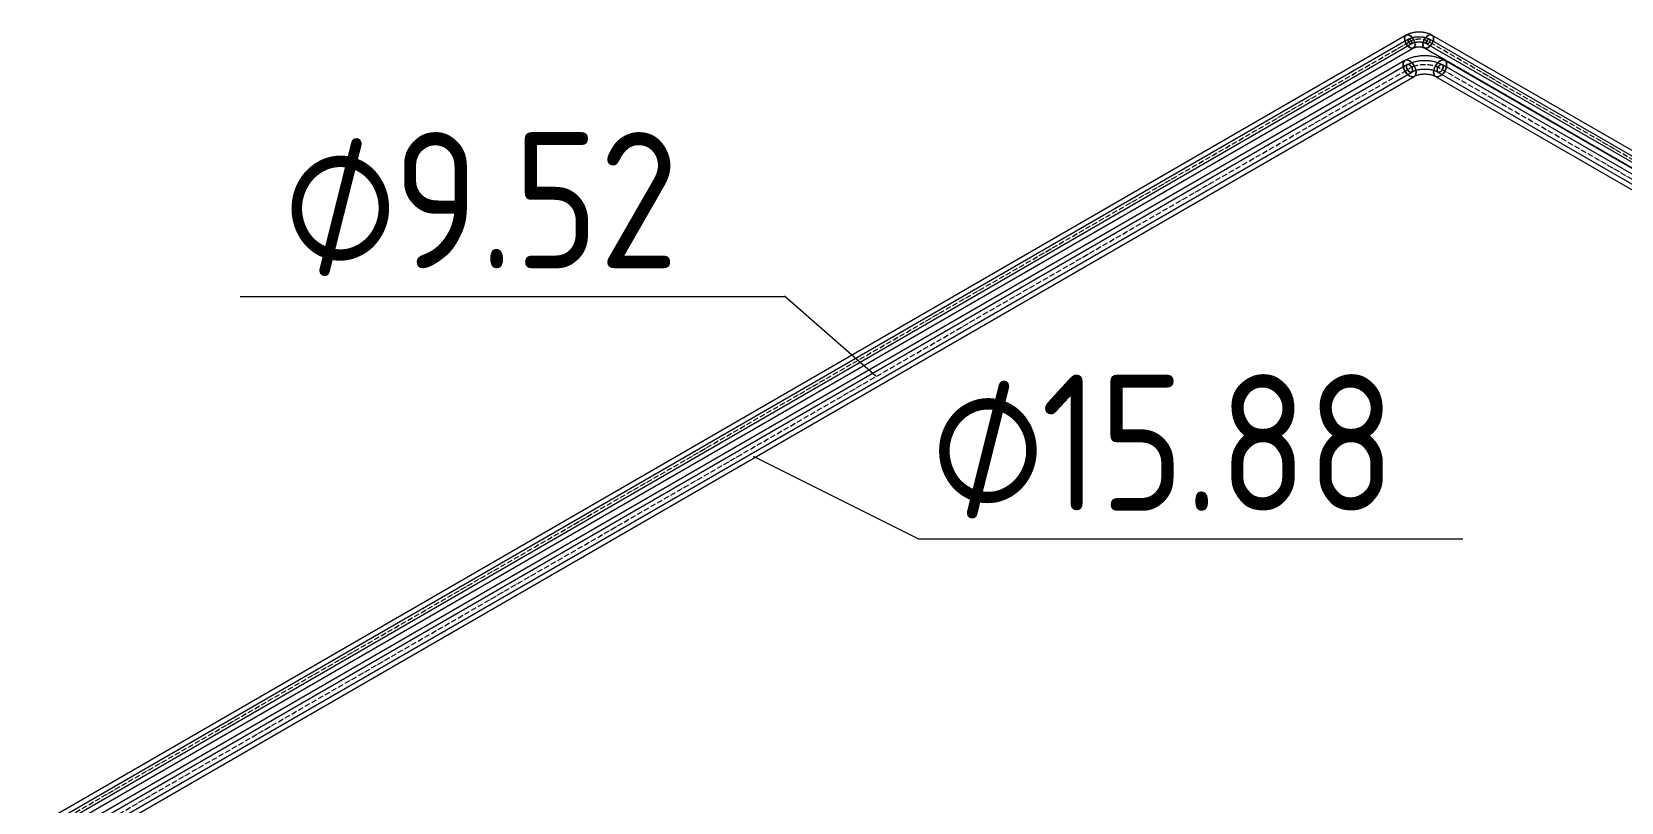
# Model space of a CAD drawing. Header units: millimetres. Extents: x -88595 to 880822, y -1054509 to -148035.
# Drawn here: x 387470 to 390390, y -324765 to -323351 of the extents above; entities that cross this region are included whole.
import ezdxf

# ---------------------------------------------------------------- set-up
doc = ezdxf.new("R2010")
doc.units = ezdxf.units.MM
doc.linetypes.add('$12$ADSK_Осевая', pattern=[14, 10, -2, 0, -2])
doc.linetypes.add('$13$ADSK_Осевая', pattern=[14, 10, -2, 0, -2])
for name, color, linetype, lineweight in [('Изоляция', 7, 'Continuous', 18), ('Марки', 7, 'Continuous', 20), ('Трубопровод', 7, 'Continuous', 18), ('Трубопроводы', 7, 'Continuous', 18)]:
    doc.layers.add(name, color=color, linetype=linetype, lineweight=lineweight)
doc.styles.add('$10$GOST Common', font='GOST_Common.ttf', dxfattribs={"width": 0.9, "height": 250})
doc.styles.add('$6$GOST Common_1', font='GOST_Common.ttf', dxfattribs={"width": 0.9, "height": 250})

# ---------------------------------------------------------------- blocks, each defined once
blk = doc.blocks.new('$0$ADSK_МедьПайка_Отвод-гнутая труба - Отвод _гнутая труба_-V135-В_ОВ3_1')
at = {"layer": 'Трубопроводы', "color": 134, "true_color": 0x00a6a6}
for points in [[(20741.7, 10777, 0), (20741.6, 10778.8, 0), (20741, 10780.7, 0), (20740.1, 10782.6, 0), (20738.9, 10784.3, 0), (20737.6, 10785.7, 0), (20736.1, 10786.8, 0), (20734.7, 10787.4, 0), (20733.3, 10787.5, 0), (20732.2, 10787.1, 0), (20731.3, 10786.3, 0), (20730.7, 10785.1, 0), (20730.5, 10783.5, 0)], [(20730.5, 10783.5, 0), (20730.7, 10781.7, 0), (20731.3, 10779.8, 0), (20732.2, 10778, 0), (20733.3, 10776.3, 0), (20734.7, 10774.8, 0), (20736.1, 10773.8, 0), (20737.6, 10773.2, 0), (20738.9, 10773, 0), (20740.1, 10773.4, 0), (20741, 10774.2, 0), (20741.6, 10775.5, 0), (20741.7, 10777, 0)], [(20732.2, 10787.1, 0), (20733.5, 10787.9, 0), (20735, 10788.6, 0), (20736.4, 10789.3, 0), (20737.9, 10790, 0), (20739.4, 10790.6, 0), (20741, 10791.2, 0), (20742.6, 10791.7, 0), (20744.2, 10792.2, 0), (20745.8, 10792.6, 0), (20747.5, 10793, 0), (20749.1, 10793.4, 0), (20750.8, 10793.7, 0), (20752.6, 10794, 0), (20754.3, 10794.3, 0), (20756, 10794.5, 0), (20757.8, 10794.7, 0), (20759.5, 10794.8, 0), (20761.3, 10794.9, 0), (20763.1, 10794.9, 0), (20764.8, 10794.9, 0), (20766.6, 10794.9, 0), (20768.4, 10794.8, 0), (20770.1, 10794.7, 0), (20771.9, 10794.5, 0), (20773.6, 10794.3, 0), (20775.4, 10794.1, 0), (20777.1, 10793.8, 0), (20778.8, 10793.5, 0), (20780.5, 10793.1, 0), (20782.1, 10792.7, 0), (20783.8, 10792.3, 0), (20785.4, 10791.8, 0), (20787, 10791.3, 0), (20788.6, 10790.7, 0), (20790.1, 10790.1, 0), (20791.6, 10789.5, 0), (20793.1, 10788.8, 0), (20794.5, 10788.1, 0), (20795.9, 10787.4, 0), (20796.2, 10787.1, 0)], [(20740.1, 10773.4, 0), (20741, 10773.9, 0), (20742, 10774.4, 0), (20743, 10774.9, 0), (20744, 10775.3, 0), (20745.1, 10775.8, 0), (20746.2, 10776.2, 0), (20747.4, 10776.6, 0), (20748.6, 10776.9, 0), (20749.8, 10777.3, 0), (20751.1, 10777.6, 0), (20752.4, 10777.9, 0), (20753.7, 10778.1, 0), (20755, 10778.3, 0), (20756.4, 10778.5, 0), (20757.7, 10778.7, 0), (20759.1, 10778.8, 0), (20760.5, 10778.9, 0), (20761.9, 10779, 0), (20763.3, 10779, 0), (20764.7, 10779, 0), (20766.1, 10779, 0), (20767.5, 10779, 0), (20768.9, 10778.9, 0), (20770.3, 10778.7, 0), (20771.7, 10778.6, 0), (20773, 10778.4, 0), (20774.4, 10778.2, 0), (20775.7, 10777.9, 0), (20777, 10777.7, 0), (20778.2, 10777.3, 0), (20779.5, 10777, 0), (20780.7, 10776.7, 0), (20781.9, 10776.3, 0), (20783, 10775.9, 0), (20784.1, 10775.4, 0), (20785.2, 10775, 0), (20786.2, 10774.5, 0), (20787.1, 10774, 0), (20788.1, 10773.5, 0), (20788.3, 10773.4, 0)], [(20797.9, 10783.5, 0), (20797.7, 10785.1, 0), (20797.1, 10786.3, 0), (20796.2, 10787.1, 0), (20795.1, 10787.5, 0), (20793.7, 10787.4, 0), (20792.3, 10786.8, 0), (20790.8, 10785.7, 0), (20789.5, 10784.3, 0), (20788.3, 10782.6, 0), (20787.4, 10780.7, 0), (20786.9, 10778.8, 0), (20786.7, 10777, 0)], [(20786.7, 10777, 0), (20786.9, 10775.5, 0), (20787.4, 10774.2, 0), (20788.3, 10773.4, 0), (20789.5, 10773, 0), (20790.8, 10773.2, 0), (20792.3, 10773.8, 0), (20793.7, 10774.8, 0), (20795.1, 10776.3, 0), (20796.2, 10778, 0), (20797.1, 10779.8, 0), (20797.7, 10781.7, 0), (20797.9, 10783.5, 0)]]:
    blk.add_polyline3d(points, dxfattribs=at)
blk = doc.blocks.new('$0$ADSK_МедьПайка_Отвод-гнутая труба - Отвод _гнутая труба_-V137-В_ОВ3_1')
at = {"layer": 'Трубопроводы', "color": 190, "true_color": 0x8000ff}
for points in [[(20740.1, 10827.7, 0), (20740, 10828.8, 0), (20739.7, 10829.9, 0), (20739.1, 10831, 0), (20738.4, 10832, 0), (20737.6, 10832.9, 0), (20736.8, 10833.5, 0), (20735.9, 10833.9, 0), (20735.1, 10834, 0), (20734.4, 10833.8, 0), (20733.9, 10833.3, 0), (20733.5, 10832.5, 0), (20733.4, 10831.6, 0)], [(20733.4, 10831.6, 0), (20733.5, 10830.5, 0), (20733.9, 10829.4, 0), (20734.4, 10828.3, 0), (20735.1, 10827.2, 0), (20735.9, 10826.4, 0), (20736.8, 10825.7, 0), (20737.6, 10825.4, 0), (20738.4, 10825.3, 0), (20739.1, 10825.5, 0), (20739.7, 10826, 0), (20740, 10826.7, 0), (20740.1, 10827.7, 0)], [(20734.4, 10833.8, 0), (20735.2, 10834.2, 0), (20736.1, 10834.6, 0), (20736.9, 10835.1, 0), (20737.8, 10835.4, 0), (20738.7, 10835.8, 0), (20739.7, 10836.2, 0), (20740.6, 10836.5, 0), (20741.6, 10836.8, 0), (20742.6, 10837, 0), (20743.6, 10837.3, 0), (20744.6, 10837.5, 0), (20745.6, 10837.7, 0), (20746.6, 10837.9, 0), (20747.7, 10838, 0), (20748.7, 10838.2, 0), (20749.7, 10838.3, 0), (20750.8, 10838.3, 0), (20751.9, 10838.4, 0), (20752.9, 10838.4, 0), (20754, 10838.4, 0), (20755, 10838.4, 0), (20756.1, 10838.3, 0), (20757.2, 10838.3, 0), (20758.2, 10838.2, 0), (20759.3, 10838.1, 0), (20760.3, 10837.9, 0), (20761.3, 10837.8, 0), (20762.3, 10837.6, 0), (20763.4, 10837.3, 0), (20764.4, 10837.1, 0), (20765.3, 10836.8, 0), (20766.3, 10836.6, 0), (20767.3, 10836.2, 0), (20768.2, 10835.9, 0), (20769.1, 10835.5, 0), (20770, 10835.2, 0), (20770.9, 10834.8, 0), (20771.7, 10834.3, 0), (20772.6, 10833.9, 0), (20772.8, 10833.8, 0)], [(20773.8, 10831.6, 0), (20773.7, 10832.5, 0), (20773.3, 10833.3, 0), (20772.8, 10833.8, 0), (20772.1, 10834, 0), (20771.3, 10833.9, 0), (20770.4, 10833.5, 0), (20769.6, 10832.9, 0), (20768.7, 10832, 0), (20768, 10831, 0), (20767.5, 10829.9, 0), (20767.2, 10828.8, 0), (20767.1, 10827.7, 0)], [(20767.1, 10827.7, 0), (20767.2, 10826.7, 0), (20767.5, 10826, 0), (20768, 10825.5, 0), (20768.7, 10825.3, 0), (20769.6, 10825.4, 0), (20770.4, 10825.7, 0), (20771.3, 10826.4, 0), (20772.1, 10827.2, 0), (20772.8, 10828.3, 0), (20773.3, 10829.4, 0), (20773.7, 10830.5, 0), (20773.8, 10831.6, 0)], [(20739.1, 10825.5, 0), (20739.7, 10825.8, 0), (20740.3, 10826.1, 0), (20740.9, 10826.4, 0), (20741.5, 10826.7, 0), (20742.1, 10826.9, 0), (20742.8, 10827.2, 0), (20743.5, 10827.4, 0), (20744.2, 10827.6, 0), (20745, 10827.8, 0), (20745.7, 10828, 0), (20746.5, 10828.2, 0), (20747.3, 10828.3, 0), (20748.1, 10828.5, 0), (20748.9, 10828.6, 0), (20749.7, 10828.7, 0), (20750.5, 10828.8, 0), (20751.4, 10828.8, 0), (20752.2, 10828.9, 0), (20753.1, 10828.9, 0), (20753.9, 10828.9, 0), (20754.7, 10828.9, 0), (20755.6, 10828.8, 0), (20756.4, 10828.8, 0), (20757.2, 10828.7, 0), (20758.1, 10828.6, 0), (20758.9, 10828.5, 0), (20759.7, 10828.4, 0), (20760.5, 10828.2, 0), (20761.3, 10828.1, 0), (20762, 10827.9, 0), (20762.8, 10827.7, 0), (20763.5, 10827.5, 0), (20764.2, 10827.2, 0), (20764.9, 10827, 0), (20765.5, 10826.7, 0), (20766.2, 10826.5, 0), (20766.8, 10826.2, 0), (20767.3, 10825.9, 0), (20767.9, 10825.6, 0), (20768, 10825.5, 0)]]:
    blk.add_polyline3d(points, dxfattribs=at)
blk = doc.blocks.new('$0$ADSK_M_Трубы - Диаметр_10-3265709-В_ОВ3_1')
at = {"layer": 'Марки'}
blk.add_line((-18838.4, 4128.3), (-17838.4, 4128.3), dxfattribs=at)

msp = doc.modelspace()

# ---------------------------------------------------------------- linework, layer by layer
at = {"layer": 'Изоляция', "color": 190, "true_color": 0x8000ff}
for p, q in [((389994.8, -323356.4), (387470.2, -324813.9)), ((392274.1, -324645), (390042.2, -323356.4)), ((387486.6, -324836.2), (390008.5, -323380.2)), ((390028.4, -323380.2), (392263, -324670.4))]:
    msp.add_line(p, q, dxfattribs=at)
at = {"layer": 'Изоляция', "color": 134, "true_color": 0x00a6a6}
for p, q in [((389992.5, -323403), (387487.7, -324849.1)), ((392284.8, -324684.2), (390065.6, -323403)), ((387504.7, -324878.5), (390009.5, -323432.3)), ((390048.7, -323432.3), (392270.6, -324715.2))]:
    msp.add_line(p, q, dxfattribs=at)
at = {"layer": 'Изоляция', "color": 190, "true_color": 0x8000ff}
for points in [[(390001.6, -323357.1, 0), (389999.5, -323356.1, 0), (389997.4, -323355.7, 0), (389995.6, -323356, 0), (389994, -323356.9, 0), (389992.9, -323358.4, 0), (389992.1, -323360.3, 0), (389991.9, -323362.7, 0)], [(389991.9, -323362.7, 0), (389992.2, -323360, 0), (389993.2, -323357.8, 0), (389994.8, -323356.4, 0), (389996.8, -323355.8, 0), (389999.1, -323356, 0), (390001.6, -323357.1, 0)], [(390001.6, -323379.5, 0), (389999.1, -323377.7, 0), (389996.8, -323375.2, 0), (389994.8, -323372.3, 0), (389993.2, -323369, 0), (389992.2, -323365.8, 0), (389991.9, -323362.7, 0)], [(389991.9, -323362.7, 0), (389992.1, -323365.3, 0), (389992.9, -323368.1, 0), (389994, -323370.9, 0), (389995.6, -323373.6, 0), (389997.4, -323376, 0), (389999.5, -323378, 0), (390001.6, -323379.5, 0)], [(389994.8, -323356.4, 0), (389995.9, -323355.8, 0), (389997, -323355.2, 0), (389998.1, -323354.7, 0), (389999.2, -323354.2, 0), (390000.4, -323353.7, 0), (390001.6, -323353.3, 0), (390002.8, -323352.9, 0), (390004, -323352.5, 0), (390005.2, -323352.2, 0), (390006.4, -323351.9, 0), (390007.6, -323351.6, 0), (390008.8, -323351.4, 0), (390010.1, -323351.2, 0), (390011.3, -323351, 0), (390012.6, -323350.8, 0), (390013.9, -323350.7, 0), (390015.1, -323350.6, 0), (390016.4, -323350.5, 0), (390017.7, -323350.5, 0), (390018.9, -323350.5, 0), (390020.2, -323350.5, 0), (390021.5, -323350.6, 0), (390022.7, -323350.7, 0), (390024, -323350.8, 0), (390025.3, -323350.9, 0), (390026.5, -323351.1, 0), (390027.7, -323351.3, 0), (390029, -323351.5, 0), (390030.2, -323351.8, 0), (390031.4, -323352.1, 0), (390032.7, -323352.4, 0), (390033.9, -323352.8, 0), (390035, -323353.2, 0), (390036.2, -323353.6, 0), (390037.4, -323354, 0), (390038.5, -323354.5, 0), (390039.7, -323355.1, 0), (390040.8, -323355.6, 0), (390041.9, -323356.2, 0), (390042.2, -323356.4, 0)], [(390001.6, -323357.1, 0), (390004.2, -323358.9, 0), (390006.5, -323361.4, 0), (390008.5, -323364.3, 0), (390010.1, -323367.5, 0), (390011, -323370.8, 0), (390011.4, -323373.9, 0)], [(390011.4, -323373.9, 0), (390011.1, -323371.3, 0), (390010.4, -323368.5, 0), (390009.2, -323365.7, 0), (390007.7, -323363, 0), (390005.9, -323360.6, 0), (390003.8, -323358.6, 0), (390001.6, -323357.1, 0)], [(390035.3, -323357.1, 0), (390032.8, -323358.9, 0), (390030.4, -323361.4, 0), (390028.4, -323364.3, 0), (390026.9, -323367.5, 0), (390025.9, -323370.8, 0), (390025.6, -323373.9, 0)], [(390025.6, -323373.9, 0), (390025.9, -323370.8, 0), (390026.9, -323367.5, 0), (390028.4, -323364.3, 0), (390030.4, -323361.4, 0), (390032.8, -323358.9, 0), (390035.3, -323357.1, 0)], [(390045, -323362.7, 0), (390044.7, -323360, 0), (390043.7, -323357.8, 0), (390042.2, -323356.4, 0), (390040.2, -323355.8, 0), (390037.8, -323356, 0), (390035.3, -323357.1, 0)], [(390035.3, -323357.1, 0), (390037.8, -323356, 0), (390040.2, -323355.8, 0), (390042.2, -323356.4, 0), (390043.7, -323357.8, 0), (390044.7, -323360, 0), (390045, -323362.7, 0)], [(390035.3, -323379.5, 0), (390037.8, -323377.7, 0), (390040.2, -323375.2, 0), (390042.2, -323372.3, 0), (390043.7, -323369, 0), (390044.7, -323365.8, 0), (390045, -323362.7, 0)], [(390045, -323362.7, 0), (390044.7, -323365.8, 0), (390043.7, -323369, 0), (390042.2, -323372.3, 0), (390040.2, -323375.2, 0), (390037.8, -323377.7, 0), (390035.3, -323379.5, 0)], [(390011.4, -323373.9, 0), (390011, -323376.6, 0), (390010.1, -323378.8, 0), (390008.5, -323380.2, 0), (390006.5, -323380.8, 0), (390004.2, -323380.6, 0), (390001.6, -323379.5, 0)], [(390001.6, -323379.5, 0), (390003.8, -323380.5, 0), (390005.9, -323380.9, 0), (390007.7, -323380.6, 0), (390009.2, -323379.7, 0), (390010.4, -323378.2, 0), (390011.1, -323376.3, 0), (390011.4, -323373.9, 0)], [(390008.5, -323380.2, 0), (390008.8, -323380.1, 0), (390009.1, -323379.9, 0), (390009.4, -323379.7, 0), (390009.8, -323379.6, 0), (390010.2, -323379.4, 0), (390010.7, -323379.2, 0), (390011.1, -323379.1, 0), (390011.6, -323378.9, 0), (390012.1, -323378.8, 0), (390012.7, -323378.7, 0), (390013.2, -323378.6, 0), (390013.8, -323378.4, 0), (390014.4, -323378.3, 0), (390015, -323378.3, 0), (390015.6, -323378.2, 0), (390016.2, -323378.1, 0), (390016.8, -323378.1, 0), (390017.4, -323378, 0), (390018.1, -323378, 0), (390018.7, -323378, 0), (390019.3, -323378, 0), (390020, -323378.1, 0), (390020.6, -323378.1, 0), (390021.2, -323378.2, 0), (390021.8, -323378.2, 0), (390022.4, -323378.3, 0), (390023, -323378.4, 0), (390023.6, -323378.5, 0), (390024.1, -323378.6, 0), (390024.7, -323378.8, 0), (390025.2, -323378.9, 0), (390025.7, -323379.1, 0), (390026.1, -323379.2, 0), (390026.6, -323379.4, 0), (390027, -323379.5, 0), (390027.4, -323379.7, 0), (390027.7, -323379.9, 0), (390028.1, -323380, 0), (390028.3, -323380.2, 0), (390028.4, -323380.2, 0)], [(390025.6, -323373.9, 0), (390025.9, -323376.6, 0), (390026.9, -323378.8, 0), (390028.4, -323380.2, 0), (390030.4, -323380.8, 0), (390032.8, -323380.6, 0), (390035.3, -323379.5, 0)], [(390035.3, -323379.5, 0), (390032.8, -323380.6, 0), (390030.4, -323380.8, 0), (390028.4, -323380.2, 0), (390026.9, -323378.8, 0), (390025.9, -323376.6, 0), (390025.6, -323373.9, 0)]]:
    msp.add_polyline3d(points, dxfattribs=at)
at = {"layer": 'Изоляция', "color": 134, "true_color": 0x00a6a6}
for points in [[(389992.5, -323403, 0), (389994.2, -323402.1, 0), (389995.9, -323401.2, 0), (389997.6, -323400.4, 0), (389999.3, -323399.6, 0), (390001.1, -323398.9, 0), (390002.9, -323398.3, 0), (390004.7, -323397.7, 0), (390006.5, -323397.1, 0), (390008.4, -323396.6, 0), (390010.3, -323396.1, 0), (390012.2, -323395.7, 0), (390014.1, -323395.3, 0), (390016, -323395, 0), (390018, -323394.7, 0), (390019.9, -323394.5, 0), (390021.9, -323394.3, 0), (390023.9, -323394.2, 0), (390025.8, -323394.1, 0), (390027.8, -323394, 0), (390029.8, -323394, 0), (390031.8, -323394, 0), (390033.7, -323394.1, 0), (390035.7, -323394.3, 0), (390037.7, -323394.4, 0), (390039.6, -323394.7, 0), (390041.6, -323394.9, 0), (390043.5, -323395.2, 0), (390045.4, -323395.6, 0), (390047.3, -323396, 0), (390049.2, -323396.5, 0), (390051.1, -323397, 0), (390053, -323397.5, 0), (390054.8, -323398.1, 0), (390056.6, -323398.8, 0), (390058.4, -323399.4, 0), (390060.1, -323400.2, 0), (390061.8, -323401, 0), (390063.5, -323401.8, 0), (390065.2, -323402.7, 0), (390065.6, -323403, 0)], [(389989, -323410.7, 0), (389989.4, -323407.4, 0), (389990.6, -323404.7, 0), (389992.5, -323403, 0), (389995, -323402.2, 0), (389997.9, -323402.5, 0), (390001, -323403.8, 0)], [(390001, -323403.8, 0), (389998.3, -323402.6, 0), (389995.8, -323402.2, 0), (389993.5, -323402.5, 0), (389991.6, -323403.6, 0), (389990.2, -323405.4, 0), (389989.3, -323407.8, 0), (389989, -323410.7, 0)], [(390001, -323431.5, 0), (389997.9, -323429.2, 0), (389995, -323426.2, 0), (389992.5, -323422.5, 0), (389990.6, -323418.6, 0), (389989.4, -323414.6, 0), (389989, -323410.7, 0)], [(389989, -323410.7, 0), (389989.3, -323414, 0), (389990.2, -323417.4, 0), (389991.6, -323420.9, 0), (389993.5, -323424.2, 0), (389995.8, -323427.1, 0), (389998.3, -323429.6, 0), (390001, -323431.5, 0)], [(390001, -323403.8, 0), (390004.1, -323406.1, 0), (390007, -323409.1, 0), (390009.5, -323412.8, 0), (390011.4, -323416.7, 0), (390012.6, -323420.8, 0), (390013, -323424.6, 0)], [(390013, -323424.6, 0), (390012.7, -323421.3, 0), (390011.8, -323417.9, 0), (390010.4, -323414.4, 0), (390008.5, -323411.1, 0), (390006.2, -323408.2, 0), (390003.7, -323405.7, 0), (390001, -323403.8, 0)], [(390013, -323424.6, 0), (390012.6, -323427.9, 0), (390011.4, -323430.6, 0), (390009.5, -323432.3, 0), (390007, -323433.1, 0), (390004.1, -323432.8, 0), (390001, -323431.5, 0)], [(390001, -323431.5, 0), (390003.7, -323432.7, 0), (390006.2, -323433.1, 0), (390008.5, -323432.8, 0), (390010.4, -323431.7, 0), (390011.8, -323429.9, 0), (390012.7, -323427.5, 0), (390013, -323424.6, 0)], [(390009.5, -323432.3, 0), (390010.1, -323432, 0), (390010.8, -323431.6, 0), (390011.6, -323431.3, 0), (390012.3, -323430.9, 0), (390013.2, -323430.6, 0), (390014.1, -323430.3, 0), (390015, -323429.9, 0), (390016, -323429.6, 0), (390017, -323429.4, 0), (390018, -323429.1, 0), (390019.1, -323428.9, 0), (390020.2, -323428.7, 0), (390021.3, -323428.5, 0), (390022.4, -323428.3, 0), (390023.6, -323428.2, 0), (390024.7, -323428.1, 0), (390025.9, -323428, 0), (390027.1, -323427.9, 0), (390028.3, -323427.9, 0), (390029.5, -323427.9, 0), (390030.7, -323427.9, 0), (390031.9, -323428, 0), (390033.1, -323428, 0), (390034.3, -323428.1, 0), (390035.4, -323428.3, 0), (390036.6, -323428.4, 0), (390037.7, -323428.6, 0), (390038.8, -323428.8, 0), (390039.8, -323429, 0), (390040.9, -323429.3, 0), (390041.9, -323429.6, 0), (390042.9, -323429.9, 0), (390043.8, -323430.2, 0), (390044.7, -323430.5, 0), (390045.6, -323430.8, 0), (390046.4, -323431.2, 0), (390047.1, -323431.5, 0), (390047.8, -323431.9, 0), (390048.5, -323432.2, 0), (390048.7, -323432.3, 0)], [(390057.1, -323403.8, 0), (390054, -323406.1, 0), (390051.2, -323409.1, 0), (390048.7, -323412.8, 0), (390046.8, -323416.7, 0), (390045.6, -323420.8, 0), (390045.2, -323424.6, 0)], [(390045.2, -323424.6, 0), (390045.6, -323420.8, 0), (390046.8, -323416.7, 0), (390048.7, -323412.8, 0), (390051.2, -323409.1, 0), (390054, -323406.1, 0), (390057.1, -323403.8, 0)], [(390045.2, -323424.6, 0), (390045.6, -323427.9, 0), (390046.8, -323430.6, 0), (390048.7, -323432.3, 0), (390051.2, -323433.1, 0), (390054, -323432.8, 0), (390057.1, -323431.5, 0)], [(390057.1, -323431.5, 0), (390054, -323432.8, 0), (390051.2, -323433.1, 0), (390048.7, -323432.3, 0), (390046.8, -323430.6, 0), (390045.6, -323427.9, 0), (390045.2, -323424.6, 0)], [(390069.1, -323410.7, 0), (390068.7, -323407.4, 0), (390067.5, -323404.7, 0), (390065.6, -323403, 0), (390063.1, -323402.2, 0), (390060.2, -323402.5, 0), (390057.1, -323403.8, 0)], [(390057.1, -323403.8, 0), (390060.2, -323402.5, 0), (390063.1, -323402.2, 0), (390065.6, -323403, 0), (390067.5, -323404.7, 0), (390068.7, -323407.4, 0), (390069.1, -323410.7, 0)], [(390057.1, -323431.5, 0), (390060.2, -323429.2, 0), (390063.1, -323426.2, 0), (390065.6, -323422.5, 0), (390067.5, -323418.6, 0), (390068.7, -323414.6, 0), (390069.1, -323410.7, 0)], [(390069.1, -323410.7, 0), (390068.7, -323414.6, 0), (390067.5, -323418.6, 0), (390065.6, -323422.5, 0), (390063.1, -323426.2, 0), (390060.2, -323429.2, 0), (390057.1, -323431.5, 0)]]:
    msp.add_polyline3d(points, dxfattribs=at)
at = {"layer": 'Марки'}
for p, q in [((389020.4, -323982.8), (388852.8, -323836.1)), ((388795.2, -324129.5), (389099, -324281.4))]:
    msp.add_line(p, q, dxfattribs=at)
at = {"layer": 'Трубопровод', "color": 190, "true_color": 0x8000ff}
for p, q in [((389999.3, -323364.2), (387474.7, -324821.7)), ((392272.3, -324654.3), (390037.7, -323364.2)), ((387479.5, -324829.9), (390004, -323372.4)), ((390032.9, -323372.4), (392267.5, -324662.6))]:
    msp.add_line(p, q, dxfattribs=at)
at = {"layer": 'Трубопровод', "color": 190, "linetype": '$12$ADSK_Осевая', "true_color": 0x8000ff}
for p, q in [((387477.1, -324825.8), (390001.6, -323368.3)), ((387477.1, -324825.8), (390001.6, -323368.3)), ((392269.9, -324658.4), (390035.3, -323368.3)), ((392269.9, -324658.4), (390035.3, -323368.3))]:
    msp.add_line(p, q, dxfattribs=at)
at = {"layer": 'Трубопровод', "color": 134, "true_color": 0x00a6a6}
for p, q in [((389997, -323410.8), (387492.2, -324856.9)), ((387500.2, -324870.7), (390005, -323424.5)), ((390053.2, -323424.5), (392275.1, -324707.4)), ((392283.1, -324693.6), (390061.1, -323410.8))]:
    msp.add_line(p, q, dxfattribs=at)
at = {"layer": 'Трубопровод', "color": 134, "linetype": '$12$ADSK_Осевая', "true_color": 0x00a6a6}
for p, q in [((387496.2, -324863.8), (390001, -323417.7)), ((387496.2, -324863.8), (390001, -323417.7)), ((392279.1, -324700.5), (390057.1, -323417.7)), ((392279.1, -324700.5), (390057.1, -323417.7))]:
    msp.add_line(p, q, dxfattribs=at)
at = {"layer": 'Трубопровод', "color": 190, "true_color": 0x8000ff}
for points in [[(389998.3, -323366.4, 0), (389998.4, -323365.4, 0), (389998.7, -323364.7, 0), (389999.3, -323364.2, 0), (390000, -323364, 0), (390000.8, -323364, 0), (390001.6, -323364.4, 0)], [(390001.6, -323372.2, 0), (390000.8, -323371.5, 0), (390000, -323370.7, 0), (389999.3, -323369.7, 0), (389998.7, -323368.6, 0), (389998.4, -323367.4, 0), (389998.3, -323366.4, 0)], [(390001.6, -323364.4, 0), (390002.5, -323365, 0), (390003.3, -323365.9, 0), (390004, -323366.9, 0), (390004.6, -323368, 0), (390004.9, -323369.2, 0), (390005, -323370.2, 0)], [(390031.9, -323370.2, 0), (390032, -323369.2, 0), (390032.4, -323368, 0), (390032.9, -323366.9, 0), (390033.6, -323365.9, 0), (390034.4, -323365, 0), (390035.3, -323364.4, 0)], [(390035.3, -323364.4, 0), (390036.2, -323364, 0), (390037, -323364, 0), (390037.7, -323364.2, 0), (390038.2, -323364.7, 0), (390038.5, -323365.4, 0), (390038.7, -323366.4, 0)], [(390038.7, -323366.4, 0), (390038.5, -323367.4, 0), (390038.2, -323368.6, 0), (390037.7, -323369.7, 0), (390037, -323370.7, 0), (390036.2, -323371.5, 0), (390035.3, -323372.2, 0)], [(390005, -323370.2, 0), (390004.9, -323371.2, 0), (390004.6, -323371.9, 0), (390004, -323372.4, 0), (390003.3, -323372.6, 0), (390002.5, -323372.6, 0), (390001.6, -323372.2, 0)], [(390035.3, -323372.2, 0), (390034.4, -323372.6, 0), (390033.6, -323372.6, 0), (390032.9, -323372.4, 0), (390032.4, -323371.9, 0), (390032, -323371.2, 0), (390031.9, -323370.2, 0)]]:
    msp.add_polyline3d(points, dxfattribs=at)
at = {"layer": 'Трубопровод', "color": 134, "true_color": 0x00a6a6}
for points in [[(389995.4, -323414.4, 0), (389995.6, -323412.8, 0), (389996.1, -323411.6, 0), (389997, -323410.8, 0), (389998.2, -323410.4, 0), (389999.5, -323410.6, 0), (390001, -323411.2, 0)], [(390001, -323424.1, 0), (389999.5, -323423.1, 0), (389998.2, -323421.6, 0), (389997, -323419.9, 0), (389996.1, -323418.1, 0), (389995.6, -323416.2, 0), (389995.4, -323414.4, 0)], [(390001, -323411.2, 0), (390002.5, -323412.2, 0), (390003.8, -323413.7, 0), (390005, -323415.4, 0), (390005.9, -323417.2, 0), (390006.4, -323419.1, 0), (390006.6, -323420.9, 0)], [(390006.6, -323420.9, 0), (390006.4, -323422.5, 0), (390005.9, -323423.7, 0), (390005, -323424.5, 0), (390003.8, -323424.9, 0), (390002.5, -323424.8, 0), (390001, -323424.1, 0)], [(390051.5, -323420.9, 0), (390051.7, -323419.1, 0), (390052.3, -323417.2, 0), (390053.2, -323415.4, 0), (390054.3, -323413.7, 0), (390055.7, -323412.2, 0), (390057.1, -323411.2, 0)], [(390057.1, -323424.1, 0), (390055.7, -323424.8, 0), (390054.3, -323424.9, 0), (390053.2, -323424.5, 0), (390052.3, -323423.7, 0), (390051.7, -323422.5, 0), (390051.5, -323420.9, 0)], [(390057.1, -323411.2, 0), (390058.6, -323410.6, 0), (390060, -323410.4, 0), (390061.1, -323410.8, 0), (390062, -323411.6, 0), (390062.6, -323412.8, 0), (390062.8, -323414.4, 0)], [(390062.8, -323414.4, 0), (390062.6, -323416.2, 0), (390062, -323418.1, 0), (390061.1, -323419.9, 0), (390060, -323421.6, 0), (390058.6, -323423.1, 0), (390057.1, -323424.1, 0)]]:
    msp.add_polyline3d(points, dxfattribs=at)
at = {"layer": 'Трубопроводы', "color": 190, "linetype": '$13$ADSK_Осевая', "true_color": 0x8000ff}
msp.add_ellipse((390018.5, -323378), major_axis=(23.8, 0), ratio=0.57735, start_param=0.785398, end_param=2.356194, dxfattribs=at)
at = {"layer": 'Трубопроводы', "color": 134, "linetype": '$13$ADSK_Осевая', "true_color": 0x00a6a6}
msp.add_ellipse((390029.1, -323433.9), major_axis=(39.7, 0), ratio=0.57735, start_param=0.785398, end_param=2.356194, dxfattribs=at)

# ---------------------------------------------------------------- block references
at = {"layer": 'Марки'}
for p in [(406691.2, -327964.5), (407937.4, -328409.7)]:
    msp.add_blockref('$0$ADSK_M_Трубы - Диаметр_10-3265709-В_ОВ3_1', p, dxfattribs=at)
at = {"layer": 'Трубопроводы', "color": 190, "true_color": 0x8000ff}
msp.add_blockref('$0$ADSK_МедьПайка_Отвод-гнутая труба - Отвод _гнутая труба_-V137-В_ОВ3_1', (369264.9, -334197.9), dxfattribs=at)
at = {"layer": 'Трубопроводы', "color": 134, "true_color": 0x00a6a6}
msp.add_blockref('$0$ADSK_МедьПайка_Отвод-гнутая труба - Отвод _гнутая труба_-V135-В_ОВ3_1', (369264.9, -334197.9), dxfattribs=at)

# ---------------------------------------------------------------- texts
at = {"layer": 'Марки', "lineweight": 9, "char_height": 250, "attachment_point": 1}
for s, insert, width, style in [('9.52', (388134.4, -323534.6), 663.797, '$10$GOST Common'), ('\\fGOST Common|b0|i0|c254|p34|;\\W.9;⌀', (387932, -323534.6), 245.316, '$6$GOST Common_1'), ('15.88', (389323.9, -323979.8), 800.886, '$10$GOST Common'), ('\\fGOST Common|b0|i0|c254|p34|;\\W.9;⌀', (389121.5, -323979.8), 245.316, '$6$GOST Common_1')]:
    msp.add_mtext(s, dxfattribs=dict(at, insert=insert, width=width, style=style))

doc.saveas('drawing.dxf')
